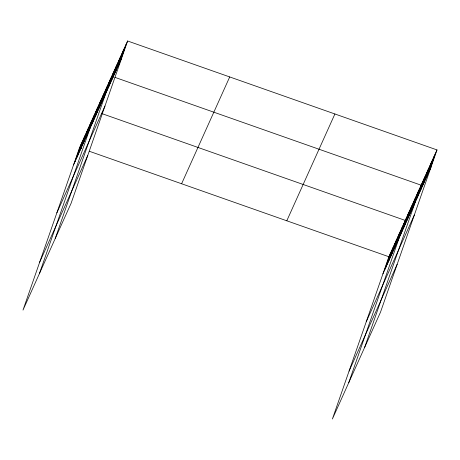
<?xml version="1.0" encoding="UTF-8"?>
<svg xmlns="http://www.w3.org/2000/svg" width="460" height="460" viewBox="0 0 460 460"><rect width="100%" height="100%" fill="white"/><g stroke="black" fill="none" stroke-linecap="round" stroke-linejoin="round"><path stroke-width="0.69" d="M127.615 40.992L79.505 147.809L23 310.074L71.11 203.257L127.615 40.992L437 149.925L380.495 312.19L332.384 419.008L388.89 256.743L437 149.925M75.014 161.673L80.995 144.503M76.504 158.372L82.478 141.203M77.987 155.072L83.967 137.902M79.476 151.771L85.456 134.602M80.966 148.465L86.94 131.301M82.449 145.165L88.429 128.001M83.938 141.864L89.918 124.695M85.422 138.563L91.402 121.394M86.911 135.263L92.891 118.093M88.4 131.957L94.375 114.793M39.359 273.752L95.864 111.492L97.825 112.182M91.327 125.453L97.307 108.284M92.77 122.251L98.751 105.081M94.214 119.042L100.194 101.879M95.657 115.84L101.637 98.67M97.1 112.637L103.08 95.467M98.543 109.428L104.523 92.264M99.987 106.225L105.967 89.056M101.43 103.023L107.41 85.853M102.873 99.814L108.853 82.65M104.316 96.611L110.296 79.448M55.234 238.504L111.74 76.239L113.706 76.929M107.203 90.206L113.183 73.036M108.646 86.998L114.626 69.834M110.09 83.795L116.07 66.625M111.533 80.592L117.513 63.422M112.976 77.383L118.956 60.22M114.419 74.181L120.399 57.011M115.862 70.978L121.842 53.808M117.306 67.769L123.286 50.606M118.749 64.567L124.729 47.397M120.192 61.364L126.172 44.194M384.399 270.612L390.379 253.443M385.888 267.312L391.862 250.142M387.372 264.005L393.352 246.842M388.861 260.705L394.841 243.535M390.344 257.404L396.324 240.235M391.834 254.104L397.814 236.934M393.323 250.803L399.297 233.634M394.806 247.497L400.786 230.333M396.296 244.197L402.276 227.033M397.779 240.896L403.759 223.727M348.743 382.691L405.248 220.426L101.752 113.562M400.712 234.393L406.692 217.223M402.155 231.184L408.135 214.021M403.598 227.982L409.578 210.812M405.041 224.779L411.022 207.609M406.485 221.57L412.465 204.407M407.928 218.368L413.908 201.198M409.371 215.165L415.351 197.995M410.815 211.956L416.794 194.793M412.258 208.754L418.238 191.584M413.701 205.551L419.681 188.381M364.619 347.444L421.124 185.179L115.011 77.395M416.587 199.14L422.567 181.97M418.031 195.937L424.011 178.767M419.474 192.734L425.454 175.565M420.917 189.526L426.897 172.362M422.36 186.323L428.341 169.153M423.804 183.12L429.784 165.951M425.247 179.912L431.227 162.748M426.69 176.709L432.67 159.539M428.133 173.506L434.113 156.337M429.577 170.298L435.557 153.134M73.525 164.973L121.635 58.161M56.856 212.859L104.966 106.041M39.675 262.188L87.785 155.371M181.602 183.758L229.712 76.941M286.793 220.794L334.903 113.976M382.91 273.913L431.02 167.095M366.235 321.793L414.345 214.975M349.059 371.128L397.17 264.31M79.505 147.809L81.472 148.499M89.326 151.265L388.89 256.743"/></g></svg>
